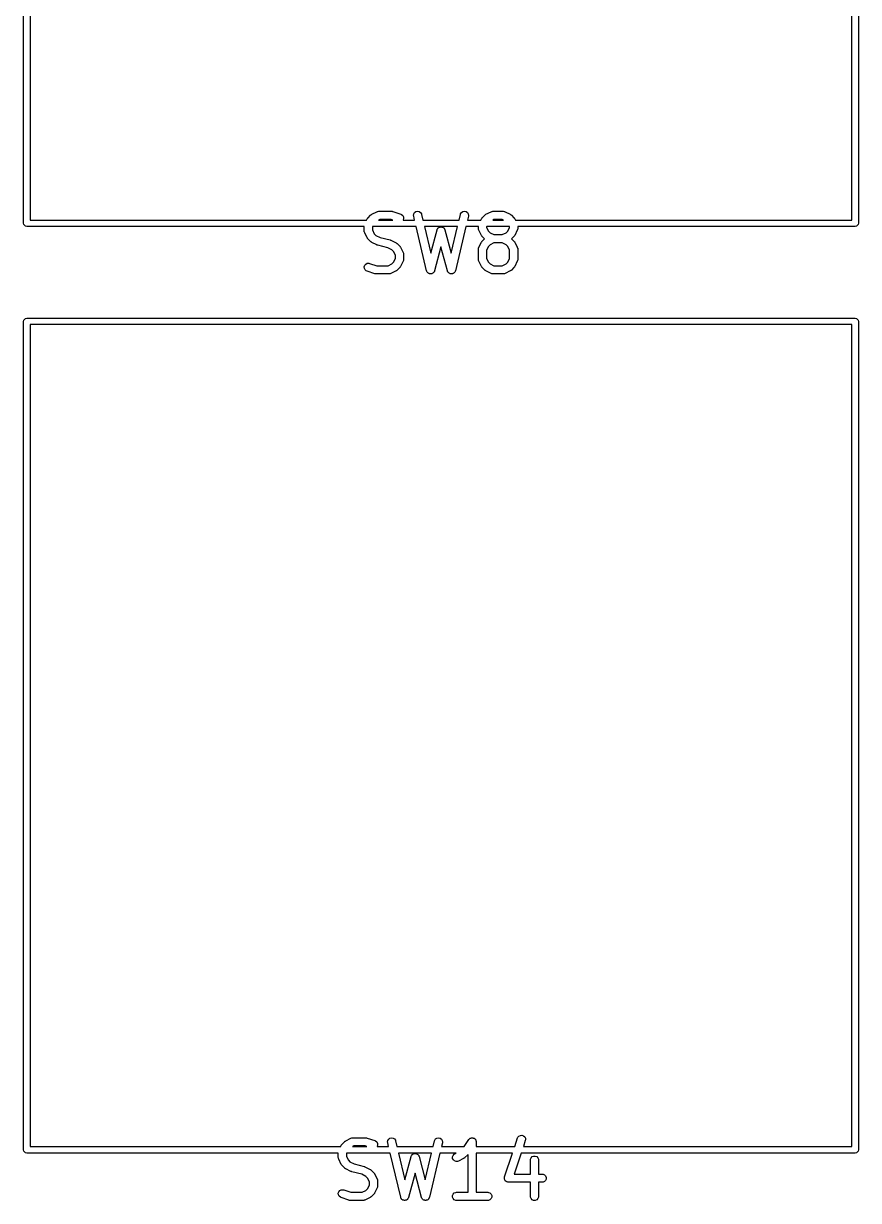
# Model space of a CAD drawing. Extents: x -0.52 to 5.81, y -3.54 to 0.77.
# Drawn here: x 0.407 to 1.01, y -1.005 to -0.155 of the extents above; entities that cross this region are included whole.
import ezdxf

# ---------------------------------------------------------------- set-up
doc = ezdxf.new("R2010")
doc.units = 0
doc.header["$MEASUREMENT"] = 0
doc.layers.add('BLACK', color=7, linetype='CONTINUOUS')

msp = doc.modelspace()

# ---------------------------------------------------------------- linework, layer by layer
at = {"layer": 'BLACK', "linetype": 'CONTINUOUS'}
for p, q in [((0.40709, -0.29921), (0.40709, 0.29921)), ((1.01024, 0.29921), (1.01024, -0.29921)), ((0.41181, 0.29685), (0.41181, -0.29685)), ((1.00551, -0.29685), (1.00551, 0.29685)), ((0.41181, -0.29685), (0.65494, -0.29685)), ((0.65494, -0.29685), (0.6554, -0.29593)), ((0.6554, -0.29593), (0.65556, -0.29568)), ((0.65556, -0.29568), (0.65559, -0.29561)), ((0.65559, -0.29561), (0.65565, -0.29552)), ((0.65565, -0.29552), (0.65571, -0.29544)), ((0.65571, -0.29544), (0.65577, -0.29538)), ((0.65577, -0.29538), (0.65595, -0.29516)), ((0.65595, -0.29516), (0.65783, -0.29328)), ((0.65783, -0.29328), (0.65806, -0.2931)), ((0.65806, -0.2931), (0.65811, -0.29304)), ((0.65811, -0.29304), (0.6582, -0.29298)), ((0.6582, -0.29298), (0.65828, -0.29292)), ((0.65828, -0.29292), (0.65835, -0.29289)), ((0.65835, -0.29289), (0.6586, -0.29273)), ((0.6586, -0.29273), (0.66235, -0.29086)), ((0.66235, -0.29086), (0.66289, -0.29065)), ((0.66289, -0.29065), (0.66299, -0.29064)), ((0.66299, -0.29064), (0.66309, -0.2906)), ((0.66309, -0.2906), (0.66367, -0.29054)), ((0.66436, -0.29645), (0.66356, -0.29685)), ((0.66356, -0.29685), (0.67376, -0.29685)), ((0.66367, -0.29054), (0.67304, -0.29054)), ((0.67256, -0.29645), (0.66436, -0.29645)), ((0.67376, -0.29685), (0.67256, -0.29645)), ((0.67304, -0.29054), (0.67333, -0.29057)), ((0.67333, -0.29057), (0.67341, -0.29057)), ((0.67341, -0.29057), (0.67351, -0.29059)), ((0.67351, -0.29059), (0.67362, -0.2906)), ((0.67362, -0.2906), (0.67369, -0.29063)), ((0.67369, -0.29063), (0.67397, -0.2907)), ((0.67397, -0.2907), (0.6796, -0.29257)), ((0.6796, -0.29257), (0.68013, -0.29281)), ((0.68013, -0.29281), (0.681, -0.29356)), ((0.681, -0.29356), (0.68151, -0.29459)), ((0.68123, -0.29683), (0.68122, -0.29685)), ((0.68122, -0.29685), (0.68955, -0.29685)), ((0.68159, -0.29574), (0.68123, -0.29683)), ((0.68151, -0.29459), (0.68159, -0.29574)), ((0.68884, -0.29361), (0.68902, -0.29247)), ((0.68892, -0.29418), (0.68884, -0.29361)), ((0.68955, -0.29685), (0.68892, -0.29418)), ((0.68902, -0.29247), (0.68962, -0.29149)), ((0.68962, -0.29149), (0.69056, -0.29081)), ((0.69056, -0.29081), (0.69168, -0.29055)), ((0.69168, -0.29055), (0.69282, -0.29073)), ((0.69282, -0.29073), (0.6938, -0.29133)), ((0.6938, -0.29133), (0.69447, -0.29227)), ((0.69447, -0.29227), (0.69466, -0.29281)), ((0.69466, -0.29281), (0.69562, -0.29685)), ((0.69562, -0.29685), (0.7217, -0.29685)), ((0.7217, -0.29685), (0.72266, -0.29281)), ((0.72266, -0.29281), (0.72285, -0.29227)), ((0.72285, -0.29227), (0.72353, -0.29133)), ((0.72353, -0.29133), (0.72451, -0.29073)), ((0.72451, -0.29073), (0.72564, -0.29055)), ((0.72564, -0.29055), (0.72677, -0.29081)), ((0.72677, -0.29081), (0.7277, -0.29149)), ((0.7277, -0.29149), (0.7283, -0.29247)), ((0.72841, -0.29418), (0.72777, -0.29685)), ((0.72777, -0.29685), (0.73743, -0.29685)), ((0.7283, -0.29247), (0.72849, -0.29361)), ((0.72849, -0.29361), (0.72841, -0.29418)), ((0.73743, -0.29685), (0.73789, -0.29593)), ((0.73789, -0.29593), (0.73805, -0.29568)), ((0.73805, -0.29568), (0.73808, -0.29561)), ((0.73808, -0.29561), (0.73814, -0.29552)), ((0.73814, -0.29552), (0.7382, -0.29544)), ((0.7382, -0.29544), (0.73826, -0.29538)), ((0.73826, -0.29538), (0.73844, -0.29516)), ((0.73844, -0.29516), (0.74032, -0.29328)), ((0.74032, -0.29328), (0.74055, -0.2931)), ((0.74055, -0.2931), (0.7406, -0.29304)), ((0.7406, -0.29304), (0.74069, -0.29298)), ((0.74069, -0.29298), (0.74077, -0.29292)), ((0.74077, -0.29292), (0.74084, -0.29289)), ((0.74084, -0.29289), (0.74109, -0.29273)), ((0.74109, -0.29273), (0.74484, -0.29086)), ((0.74484, -0.29086), (0.74538, -0.29065)), ((0.74538, -0.29065), (0.74548, -0.29064)), ((0.74548, -0.29064), (0.74558, -0.2906)), ((0.74558, -0.2906), (0.74616, -0.29054)), ((0.74685, -0.29645), (0.74605, -0.29685)), ((0.74605, -0.29685), (0.75376, -0.29685)), ((0.74616, -0.29054), (0.75366, -0.29054)), ((0.75296, -0.29645), (0.74685, -0.29645)), ((0.75376, -0.29685), (0.75296, -0.29645)), ((0.75366, -0.29054), (0.75423, -0.2906)), ((0.75423, -0.2906), (0.75433, -0.29064)), ((0.75433, -0.29064), (0.75444, -0.29065)), ((0.75444, -0.29065), (0.75498, -0.29086)), ((0.75498, -0.29086), (0.75873, -0.29273)), ((0.75873, -0.29273), (0.75897, -0.29289)), ((0.75897, -0.29289), (0.75905, -0.29292)), ((0.75905, -0.29292), (0.75913, -0.29298)), ((0.75913, -0.29298), (0.75922, -0.29304)), ((0.75922, -0.29304), (0.75927, -0.2931)), ((0.75927, -0.2931), (0.75949, -0.29328)), ((0.75949, -0.29328), (0.76137, -0.29516)), ((0.76137, -0.29516), (0.76155, -0.29538)), ((0.76155, -0.29538), (0.76161, -0.29544)), ((0.76161, -0.29544), (0.76167, -0.29552)), ((0.76167, -0.29552), (0.76174, -0.29561)), ((0.76174, -0.29561), (0.76177, -0.29568)), ((0.76177, -0.29568), (0.76192, -0.29593)), ((0.76192, -0.29593), (0.76238, -0.29685)), ((0.76238, -0.29685), (1.00551, -0.29685)), ((0.40727, -0.30012), (0.40709, -0.29921)), ((0.40854, -0.3014), (0.40727, -0.30012)), ((0.40945, -0.30157), (0.40854, -0.3014)), ((0.65322, -0.30157), (0.40945, -0.30157)), ((0.65322, -0.30475), (0.65322, -0.30157)), ((0.65327, -0.30532), (0.65322, -0.30475)), ((0.65331, -0.30542), (0.65327, -0.30532)), ((0.65332, -0.30553), (0.65331, -0.30542)), ((0.65353, -0.30607), (0.65332, -0.30553)), ((0.6554, -0.30982), (0.65353, -0.30607)), ((0.65918, -0.30157), (0.65912, -0.30169)), ((0.65912, -0.30169), (0.65912, -0.30405)), ((0.65912, -0.30405), (0.66047, -0.30675)), ((0.69068, -0.30157), (0.65918, -0.30157)), ((0.69829, -0.33355), (0.69068, -0.30157)), ((0.69675, -0.30157), (0.70132, -0.3208)), ((0.72058, -0.30157), (0.69675, -0.30157)), ((0.70132, -0.3208), (0.70581, -0.30398)), ((0.70581, -0.30398), (0.70586, -0.30385)), ((0.70586, -0.30385), (0.70587, -0.30379)), ((0.70587, -0.30379), (0.70591, -0.30373)), ((0.70591, -0.30373), (0.70601, -0.30344)), ((0.70601, -0.30344), (0.70625, -0.30313)), ((0.70625, -0.30313), (0.70644, -0.3028)), ((0.70644, -0.3028), (0.7066, -0.30268)), ((0.7066, -0.30268), (0.70671, -0.30253)), ((0.70671, -0.30253), (0.70705, -0.30233)), ((0.70705, -0.30233), (0.70736, -0.3021)), ((0.70736, -0.3021), (0.70754, -0.30205)), ((0.70754, -0.30205), (0.70771, -0.30195)), ((0.70771, -0.30195), (0.7081, -0.3019)), ((0.7081, -0.3019), (0.70847, -0.3018)), ((0.70847, -0.3018), (0.70866, -0.30182)), ((0.70866, -0.30182), (0.70885, -0.3018)), ((0.70885, -0.3018), (0.70923, -0.3019)), ((0.70923, -0.3019), (0.70961, -0.30195)), ((0.70961, -0.30195), (0.70978, -0.30205)), ((0.70978, -0.30205), (0.70996, -0.3021)), ((0.70996, -0.3021), (0.71027, -0.30233)), ((0.71027, -0.30233), (0.71061, -0.30253)), ((0.71061, -0.30253), (0.71073, -0.30268)), ((0.71073, -0.30268), (0.71088, -0.3028)), ((0.71088, -0.3028), (0.71107, -0.30313)), ((0.71107, -0.30313), (0.71131, -0.30344)), ((0.71131, -0.30344), (0.71142, -0.30373)), ((0.71142, -0.30373), (0.71146, -0.30379)), ((0.71146, -0.30379), (0.71146, -0.30385)), ((0.71146, -0.30385), (0.71151, -0.30398)), ((0.71151, -0.30398), (0.716, -0.3208)), ((0.716, -0.3208), (0.72058, -0.30157)), ((0.72665, -0.30157), (0.71903, -0.33355)), ((0.7357, -0.30157), (0.72665, -0.30157)), ((0.7357, -0.30287), (0.7357, -0.30157)), ((0.73576, -0.30345), (0.7357, -0.30287)), ((0.7358, -0.30354), (0.73576, -0.30345)), ((0.73581, -0.30365), (0.7358, -0.30354)), ((0.73602, -0.30419), (0.73581, -0.30365)), ((0.73789, -0.30794), (0.73602, -0.30419)), ((0.74167, -0.30157), (0.74161, -0.30169)), ((0.74161, -0.30169), (0.74161, -0.30217)), ((0.74161, -0.30217), (0.74296, -0.30487)), ((0.75814, -0.30157), (0.74167, -0.30157)), ((0.74296, -0.30487), (0.74416, -0.30607)), ((0.74416, -0.30607), (0.74685, -0.30742)), ((0.75296, -0.30742), (0.75566, -0.30607)), ((0.75566, -0.30607), (0.75685, -0.30487)), ((0.75685, -0.30487), (0.7582, -0.30217)), ((0.7582, -0.30169), (0.75814, -0.30157)), ((0.7582, -0.30217), (0.7582, -0.30169)), ((0.7638, -0.30419), (0.76192, -0.30794)), ((0.764, -0.30365), (0.7638, -0.30419)), ((0.76401, -0.30354), (0.764, -0.30365)), ((0.76405, -0.30345), (0.76401, -0.30354)), ((0.76411, -0.30287), (0.76405, -0.30345)), ((1.00787, -0.30157), (0.76411, -0.30157)), ((0.76411, -0.30157), (0.76411, -0.30287)), ((1.00878, -0.3014), (1.00787, -0.30157)), ((1.01006, -0.30012), (1.00878, -0.3014)), ((1.01024, -0.29921), (1.01006, -0.30012)), ((0.65556, -0.31006), (0.6554, -0.30982)), ((0.65559, -0.31014), (0.65556, -0.31006)), ((0.65565, -0.31022), (0.65559, -0.31014)), ((0.65571, -0.31031), (0.65565, -0.31022)), ((0.65577, -0.31036), (0.65571, -0.31031)), ((0.65595, -0.31058), (0.65577, -0.31036)), ((0.65783, -0.31246), (0.65595, -0.31058)), ((0.65806, -0.31264), (0.65783, -0.31246)), ((0.65811, -0.3127), (0.65806, -0.31264)), ((0.6582, -0.31276), (0.65811, -0.3127)), ((0.65828, -0.31282), (0.6582, -0.31276)), ((0.65835, -0.31285), (0.65828, -0.31282)), ((0.6586, -0.31301), (0.65835, -0.31285)), ((0.66235, -0.31489), (0.6586, -0.31301)), ((0.66047, -0.30675), (0.66167, -0.30794)), ((0.66167, -0.30794), (0.6647, -0.30946)), ((0.6647, -0.30946), (0.67188, -0.31125)), ((0.67188, -0.31125), (0.67192, -0.31127)), ((0.67192, -0.31127), (0.67195, -0.31127)), ((0.67195, -0.31127), (0.67219, -0.31136)), ((0.67219, -0.31136), (0.67243, -0.31145)), ((0.67243, -0.31145), (0.67244, -0.31146)), ((0.67244, -0.31146), (0.67249, -0.31148)), ((0.67249, -0.31148), (0.67624, -0.31335)), ((0.67624, -0.31335), (0.67648, -0.31351)), ((0.67648, -0.31351), (0.67656, -0.31354)), ((0.67656, -0.31354), (0.67664, -0.31361)), ((0.67664, -0.31361), (0.67673, -0.31366)), ((0.67673, -0.31366), (0.67678, -0.31372)), ((0.67678, -0.31372), (0.677, -0.31391)), ((0.677, -0.31391), (0.67888, -0.31578)), ((0.73602, -0.31655), (0.73789, -0.3128)), ((0.73805, -0.30819), (0.73789, -0.30794)), ((0.73789, -0.3128), (0.73805, -0.31255)), ((0.73808, -0.30826), (0.73805, -0.30819)), ((0.73805, -0.31255), (0.73808, -0.31248)), ((0.73814, -0.30834), (0.73808, -0.30826)), ((0.73808, -0.31248), (0.73814, -0.3124)), ((0.7382, -0.30843), (0.73814, -0.30834)), ((0.73814, -0.3124), (0.7382, -0.31231)), ((0.73826, -0.30848), (0.7382, -0.30843)), ((0.7382, -0.31231), (0.73826, -0.31226)), ((0.73844, -0.30871), (0.73826, -0.30848)), ((0.73826, -0.31226), (0.73844, -0.31203)), ((0.74011, -0.31037), (0.73844, -0.30871)), ((0.73844, -0.31203), (0.74011, -0.31037)), ((0.74685, -0.31332), (0.74416, -0.31467)), ((0.74685, -0.30742), (0.75296, -0.30742)), ((0.75296, -0.31332), (0.74685, -0.31332)), ((0.75566, -0.31467), (0.75296, -0.31332)), ((0.76137, -0.30871), (0.75971, -0.31037)), ((0.75971, -0.31037), (0.76137, -0.31203)), ((0.76155, -0.30848), (0.76137, -0.30871)), ((0.76137, -0.31203), (0.76155, -0.31226)), ((0.76161, -0.30843), (0.76155, -0.30848)), ((0.76155, -0.31226), (0.76161, -0.31231)), ((0.76167, -0.30834), (0.76161, -0.30843)), ((0.76161, -0.31231), (0.76167, -0.3124)), ((0.76174, -0.30826), (0.76167, -0.30834)), ((0.76167, -0.3124), (0.76174, -0.31248)), ((0.76177, -0.30819), (0.76174, -0.30826)), ((0.76174, -0.31248), (0.76177, -0.31255)), ((0.76192, -0.30794), (0.76177, -0.30819)), ((0.76177, -0.31255), (0.76192, -0.3128)), ((0.76192, -0.3128), (0.7638, -0.31655)), ((0.66239, -0.3149), (0.66235, -0.31489)), ((0.66241, -0.31491), (0.66239, -0.3149)), ((0.66265, -0.315), (0.66241, -0.31491)), ((0.66289, -0.31509), (0.66265, -0.315)), ((0.66291, -0.31509), (0.66289, -0.31509)), ((0.66295, -0.31511), (0.66291, -0.31509)), ((0.67014, -0.31691), (0.66295, -0.31511)), ((0.67317, -0.31842), (0.67014, -0.31691)), ((0.67436, -0.31962), (0.67317, -0.31842)), ((0.67571, -0.32232), (0.67436, -0.31962)), ((0.67571, -0.32467), (0.67571, -0.32232)), ((0.67888, -0.31578), (0.67906, -0.31601)), ((0.67906, -0.31601), (0.67912, -0.31606)), ((0.67912, -0.31606), (0.67918, -0.31615)), ((0.67918, -0.31615), (0.67925, -0.31623)), ((0.67925, -0.31623), (0.67928, -0.3163)), ((0.67928, -0.3163), (0.67943, -0.31655)), ((0.67943, -0.31655), (0.68131, -0.3203)), ((0.68131, -0.3203), (0.68151, -0.32084)), ((0.68151, -0.32084), (0.68152, -0.32094)), ((0.68152, -0.32094), (0.68156, -0.32104)), ((0.68156, -0.32104), (0.68162, -0.32162)), ((0.68162, -0.32162), (0.68162, -0.32537)), ((0.70866, -0.31621), (0.70402, -0.33363)), ((0.71331, -0.33363), (0.70866, -0.31621)), ((0.7357, -0.31787), (0.73576, -0.31729)), ((0.7357, -0.32537), (0.7357, -0.31787)), ((0.73576, -0.31729), (0.7358, -0.31719)), ((0.7358, -0.31719), (0.73581, -0.31709)), ((0.73581, -0.31709), (0.73602, -0.31655)), ((0.74296, -0.31587), (0.74161, -0.31857)), ((0.74161, -0.31857), (0.74161, -0.32467)), ((0.74416, -0.31467), (0.74296, -0.31587)), ((0.75685, -0.31587), (0.75566, -0.31467)), ((0.7582, -0.31857), (0.75685, -0.31587)), ((0.7582, -0.32467), (0.7582, -0.31857)), ((0.7638, -0.31655), (0.764, -0.31709)), ((0.764, -0.31709), (0.76401, -0.31719)), ((0.76401, -0.31719), (0.76405, -0.31729)), ((0.76405, -0.31729), (0.76411, -0.31787)), ((0.76411, -0.31787), (0.76411, -0.32537)), ((0.65324, -0.33062), (0.6536, -0.32953)), ((0.65332, -0.33177), (0.65324, -0.33062)), ((0.6536, -0.32953), (0.65436, -0.32866)), ((0.65436, -0.32866), (0.65539, -0.32814)), ((0.65539, -0.32814), (0.65654, -0.32806)), ((0.65654, -0.32806), (0.6571, -0.32819)), ((0.6571, -0.32819), (0.66227, -0.32991)), ((0.66227, -0.32991), (0.67047, -0.32991)), ((0.67047, -0.32991), (0.67317, -0.32857)), ((0.67317, -0.32857), (0.67436, -0.32737)), ((0.67436, -0.32737), (0.67571, -0.32467)), ((0.67888, -0.33121), (0.677, -0.33308)), ((0.67906, -0.33098), (0.67888, -0.33121)), ((0.67912, -0.33093), (0.67906, -0.33098)), ((0.67918, -0.33084), (0.67912, -0.33093)), ((0.67925, -0.33076), (0.67918, -0.33084)), ((0.67928, -0.33069), (0.67925, -0.33076)), ((0.67943, -0.33044), (0.67928, -0.33069)), ((0.68131, -0.32669), (0.67943, -0.33044)), ((0.68151, -0.32615), (0.68131, -0.32669)), ((0.68152, -0.32604), (0.68151, -0.32615)), ((0.68156, -0.32594), (0.68152, -0.32604)), ((0.68162, -0.32537), (0.68156, -0.32594)), ((0.73576, -0.32594), (0.7357, -0.32537)), ((0.7358, -0.32604), (0.73576, -0.32594)), ((0.73581, -0.32615), (0.7358, -0.32604)), ((0.73602, -0.32669), (0.73581, -0.32615)), ((0.73789, -0.33044), (0.73602, -0.32669)), ((0.73805, -0.33069), (0.73789, -0.33044)), ((0.73808, -0.33076), (0.73805, -0.33069)), ((0.73814, -0.33084), (0.73808, -0.33076)), ((0.7382, -0.33093), (0.73814, -0.33084)), ((0.73826, -0.33098), (0.7382, -0.33093)), ((0.73844, -0.33121), (0.73826, -0.33098)), ((0.74032, -0.33308), (0.73844, -0.33121)), ((0.74161, -0.32467), (0.74296, -0.32737)), ((0.74296, -0.32737), (0.74416, -0.32857)), ((0.74416, -0.32857), (0.74685, -0.32991)), ((0.74685, -0.32991), (0.75296, -0.32991)), ((0.75296, -0.32991), (0.75566, -0.32857)), ((0.75566, -0.32857), (0.75685, -0.32737)), ((0.75685, -0.32737), (0.7582, -0.32467)), ((0.76137, -0.33121), (0.75949, -0.33308)), ((0.76155, -0.33098), (0.76137, -0.33121)), ((0.76161, -0.33093), (0.76155, -0.33098)), ((0.76167, -0.33084), (0.76161, -0.33093)), ((0.76174, -0.33076), (0.76167, -0.33084)), ((0.76177, -0.33069), (0.76174, -0.33076)), ((0.76192, -0.33044), (0.76177, -0.33069)), ((0.7638, -0.32669), (0.76192, -0.33044)), ((0.764, -0.32615), (0.7638, -0.32669)), ((0.76401, -0.32604), (0.764, -0.32615)), ((0.76405, -0.32594), (0.76401, -0.32604)), ((0.76411, -0.32537), (0.76405, -0.32594)), ((0.65384, -0.3328), (0.65332, -0.33177)), ((0.65471, -0.33356), (0.65384, -0.3328)), ((0.65523, -0.33379), (0.65471, -0.33356)), ((0.66086, -0.33567), (0.65523, -0.33379)), ((0.66114, -0.33573), (0.66086, -0.33567)), ((0.66122, -0.33576), (0.66114, -0.33573)), ((0.66132, -0.33577), (0.66122, -0.33576)), ((0.66142, -0.3358), (0.66132, -0.33577)), ((0.6615, -0.33579), (0.66142, -0.3358)), ((0.66179, -0.33582), (0.6615, -0.33579)), ((0.67117, -0.33582), (0.66179, -0.33582)), ((0.67174, -0.33576), (0.67117, -0.33582)), ((0.67184, -0.33572), (0.67174, -0.33576)), ((0.67195, -0.33571), (0.67184, -0.33572)), ((0.67249, -0.33551), (0.67195, -0.33571)), ((0.67624, -0.33363), (0.67249, -0.33551)), ((0.67648, -0.33348), (0.67624, -0.33363)), ((0.67656, -0.33345), (0.67648, -0.33348)), ((0.67664, -0.33338), (0.67656, -0.33345)), ((0.67673, -0.33332), (0.67664, -0.33338)), ((0.67678, -0.33327), (0.67673, -0.33332)), ((0.677, -0.33308), (0.67678, -0.33327)), ((0.69836, -0.33375), (0.69829, -0.33355)), ((0.69837, -0.33382), (0.69836, -0.33375)), ((0.6984, -0.33388), (0.69837, -0.33382)), ((0.69848, -0.3341), (0.6984, -0.33388)), ((0.69873, -0.33445), (0.69848, -0.3341)), ((0.69894, -0.33482), (0.69873, -0.33445)), ((0.69907, -0.33491), (0.69894, -0.33482)), ((0.69915, -0.33503), (0.69907, -0.33491)), ((0.69952, -0.33526), (0.69915, -0.33503)), ((0.69986, -0.33552), (0.69952, -0.33526)), ((0.70001, -0.33556), (0.69986, -0.33552)), ((0.70014, -0.33564), (0.70001, -0.33556)), ((0.70056, -0.3357), (0.70014, -0.33564)), ((0.70097, -0.33581), (0.70056, -0.3357)), ((0.70112, -0.33579), (0.70097, -0.33581)), ((0.70127, -0.33582), (0.70112, -0.33579)), ((0.70169, -0.33572), (0.70127, -0.33582)), ((0.70211, -0.33566), (0.70169, -0.33572)), ((0.70225, -0.33559), (0.70211, -0.33566)), ((0.70239, -0.33555), (0.70225, -0.33559)), ((0.70274, -0.3353), (0.70239, -0.33555)), ((0.70311, -0.33508), (0.70274, -0.3353)), ((0.7032, -0.33496), (0.70311, -0.33508)), ((0.70333, -0.33488), (0.7032, -0.33496)), ((0.70355, -0.33451), (0.70333, -0.33488)), ((0.70381, -0.33417), (0.70355, -0.33451)), ((0.70389, -0.33396), (0.70381, -0.33417)), ((0.70393, -0.33389), (0.70389, -0.33396)), ((0.70394, -0.33382), (0.70393, -0.33389)), ((0.70402, -0.33363), (0.70394, -0.33382)), ((0.71338, -0.33382), (0.71331, -0.33363)), ((0.71339, -0.33389), (0.71338, -0.33382)), ((0.71343, -0.33396), (0.71339, -0.33389)), ((0.71351, -0.33417), (0.71343, -0.33396)), ((0.71377, -0.33451), (0.71351, -0.33417)), ((0.714, -0.33488), (0.71377, -0.33451)), ((0.71412, -0.33496), (0.714, -0.33488)), ((0.71421, -0.33508), (0.71412, -0.33496)), ((0.71458, -0.3353), (0.71421, -0.33508)), ((0.71493, -0.33555), (0.71458, -0.3353)), ((0.71508, -0.33559), (0.71493, -0.33555)), ((0.71521, -0.33566), (0.71508, -0.33559)), ((0.71563, -0.33572), (0.71521, -0.33566)), ((0.71605, -0.33582), (0.71563, -0.33572)), ((0.7162, -0.33579), (0.71605, -0.33582)), ((0.71635, -0.33581), (0.7162, -0.33579)), ((0.71676, -0.3357), (0.71635, -0.33581)), ((0.71719, -0.33564), (0.71676, -0.3357)), ((0.71732, -0.33556), (0.71719, -0.33564)), ((0.71746, -0.33552), (0.71732, -0.33556)), ((0.7178, -0.33526), (0.71746, -0.33552)), ((0.71817, -0.33503), (0.7178, -0.33526)), ((0.71826, -0.33491), (0.71817, -0.33503)), ((0.71838, -0.33482), (0.71826, -0.33491)), ((0.71859, -0.33445), (0.71838, -0.33482)), ((0.71884, -0.3341), (0.71859, -0.33445)), ((0.71892, -0.33388), (0.71884, -0.3341)), ((0.71896, -0.33382), (0.71892, -0.33388)), ((0.71903, -0.33355), (0.71896, -0.33375)), ((0.71896, -0.33375), (0.71896, -0.33382)), ((0.74055, -0.33327), (0.74032, -0.33308)), ((0.7406, -0.33332), (0.74055, -0.33327)), ((0.74069, -0.33338), (0.7406, -0.33332)), ((0.74077, -0.33345), (0.74069, -0.33338)), ((0.74084, -0.33348), (0.74077, -0.33345)), ((0.74109, -0.33363), (0.74084, -0.33348)), ((0.74484, -0.33551), (0.74109, -0.33363)), ((0.74538, -0.33571), (0.74484, -0.33551)), ((0.74548, -0.33572), (0.74538, -0.33571)), ((0.74558, -0.33576), (0.74548, -0.33572)), ((0.74616, -0.33582), (0.74558, -0.33576)), ((0.75366, -0.33582), (0.74616, -0.33582)), ((0.75423, -0.33576), (0.75366, -0.33582)), ((0.75433, -0.33572), (0.75423, -0.33576)), ((0.75444, -0.33571), (0.75433, -0.33572)), ((0.75498, -0.33551), (0.75444, -0.33571)), ((0.75873, -0.33363), (0.75498, -0.33551)), ((0.75897, -0.33348), (0.75873, -0.33363)), ((0.75905, -0.33345), (0.75897, -0.33348)), ((0.75913, -0.33338), (0.75905, -0.33345)), ((0.75922, -0.33332), (0.75913, -0.33338)), ((0.75927, -0.33327), (0.75922, -0.33332)), ((0.75949, -0.33308), (0.75927, -0.33327)), ((0.40709, -0.37008), (0.40727, -0.36917)), ((0.40709, -0.9685), (0.40709, -0.37008)), ((0.40727, -0.36917), (0.40854, -0.3679)), ((0.40854, -0.3679), (0.40945, -0.36772)), ((0.40945, -0.36772), (1.00787, -0.36772)), ((0.41181, -0.37244), (0.41181, -0.96614)), ((1.00551, -0.37244), (0.41181, -0.37244)), ((1.00551, -0.96614), (1.00551, -0.37244)), ((1.00787, -0.36772), (1.00878, -0.3679)), ((1.00878, -0.3679), (1.01006, -0.36917)), ((1.01006, -0.36917), (1.01024, -0.37008)), ((1.01024, -0.37008), (1.01024, -0.9685)), ((0.63985, -0.96202), (0.6436, -0.96015)), ((0.6436, -0.96015), (0.64414, -0.95994)), ((0.64414, -0.95994), (0.64425, -0.95993)), ((0.64425, -0.95993), (0.64434, -0.95989)), ((0.64434, -0.95989), (0.64492, -0.95984)), ((0.64492, -0.95984), (0.65429, -0.95984)), ((0.65429, -0.95984), (0.65458, -0.95986)), ((0.65458, -0.95986), (0.65466, -0.95986)), ((0.65466, -0.95986), (0.65476, -0.95988)), ((0.65476, -0.95988), (0.65487, -0.95989)), ((0.65487, -0.95989), (0.65494, -0.95992)), ((0.65494, -0.95992), (0.65523, -0.95999)), ((0.65523, -0.95999), (0.66085, -0.96186)), ((0.67088, -0.96078), (0.67181, -0.9601)), ((0.67181, -0.9601), (0.67293, -0.95984)), ((0.67293, -0.95984), (0.67407, -0.96002)), ((0.67407, -0.96002), (0.67505, -0.96062)), ((0.67505, -0.96062), (0.67572, -0.96156)), ((0.7041, -0.96156), (0.70478, -0.96062)), ((0.70478, -0.96062), (0.70576, -0.96002)), ((0.70576, -0.96002), (0.7069, -0.95984)), ((0.7069, -0.95984), (0.70802, -0.9601)), ((0.70802, -0.9601), (0.70895, -0.96078)), ((0.72871, -0.96115), (0.72907, -0.9607)), ((0.72907, -0.9607), (0.72931, -0.96054)), ((0.72931, -0.96054), (0.72952, -0.96033)), ((0.72952, -0.96033), (0.72979, -0.96022)), ((0.72979, -0.96022), (0.73003, -0.96006)), ((0.73003, -0.96006), (0.73031, -0.96)), ((0.73031, -0.96), (0.73058, -0.95989)), ((0.73058, -0.95989), (0.73087, -0.95989)), ((0.73087, -0.95989), (0.73116, -0.95984)), ((0.73116, -0.95984), (0.73144, -0.95989)), ((0.73144, -0.95989), (0.73173, -0.95989)), ((0.73173, -0.95989), (0.732, -0.96)), ((0.732, -0.96), (0.73229, -0.96006)), ((0.73229, -0.96006), (0.73253, -0.96022)), ((0.73253, -0.96022), (0.7328, -0.96033)), ((0.7328, -0.96033), (0.733, -0.96054)), ((0.733, -0.96054), (0.73324, -0.9607)), ((0.73324, -0.9607), (0.73341, -0.96094)), ((0.76192, -0.96614), (0.76398, -0.95998)), ((0.76398, -0.95998), (0.76421, -0.95945)), ((0.76421, -0.95945), (0.76497, -0.95858)), ((0.76497, -0.95858), (0.766, -0.95807)), ((0.766, -0.95807), (0.76715, -0.95798)), ((0.76715, -0.95798), (0.76824, -0.95835)), ((0.76824, -0.95835), (0.76911, -0.9591)), ((0.76911, -0.9591), (0.76963, -0.96013)), ((0.76963, -0.96013), (0.76971, -0.96128)), ((0.40727, -0.96941), (0.40709, -0.9685)), ((0.41181, -0.96614), (0.63619, -0.96614)), ((0.63619, -0.96614), (0.63665, -0.96522)), ((0.63665, -0.96522), (0.63681, -0.96497)), ((0.63681, -0.96497), (0.63684, -0.9649)), ((0.63684, -0.9649), (0.63691, -0.96482)), ((0.63691, -0.96482), (0.63696, -0.96473)), ((0.63696, -0.96473), (0.63702, -0.96468)), ((0.63702, -0.96468), (0.63721, -0.96445)), ((0.63721, -0.96445), (0.63908, -0.96257)), ((0.63908, -0.96257), (0.63931, -0.96239)), ((0.63931, -0.96239), (0.63936, -0.96233)), ((0.63936, -0.96233), (0.63945, -0.96227)), ((0.63945, -0.96227), (0.63953, -0.96221)), ((0.63953, -0.96221), (0.6396, -0.96218)), ((0.6396, -0.96218), (0.63985, -0.96202)), ((0.64562, -0.96574), (0.64481, -0.96614)), ((0.64481, -0.96614), (0.65502, -0.96614)), ((0.65381, -0.96574), (0.64562, -0.96574)), ((0.65502, -0.96614), (0.65381, -0.96574)), ((0.66085, -0.96186), (0.66138, -0.9621)), ((0.66138, -0.9621), (0.66225, -0.96285)), ((0.66225, -0.96285), (0.66277, -0.96388)), ((0.66248, -0.96613), (0.66247, -0.96614)), ((0.66247, -0.96614), (0.6708, -0.96614)), ((0.66285, -0.96503), (0.66248, -0.96613)), ((0.66277, -0.96388), (0.66285, -0.96503)), ((0.67009, -0.9629), (0.67027, -0.96176)), ((0.67017, -0.96347), (0.67009, -0.9629)), ((0.6708, -0.96614), (0.67017, -0.96347)), ((0.67027, -0.96176), (0.67088, -0.96078)), ((0.67572, -0.96156), (0.67591, -0.9621)), ((0.67591, -0.9621), (0.67687, -0.96614)), ((0.67687, -0.96614), (0.70295, -0.96614)), ((0.70295, -0.96614), (0.70391, -0.9621)), ((0.70391, -0.9621), (0.7041, -0.96156)), ((0.70895, -0.96078), (0.70955, -0.96176)), ((0.70966, -0.96347), (0.70902, -0.96614)), ((0.70902, -0.96614), (0.72537, -0.96614)), ((0.70955, -0.96176), (0.70974, -0.9629)), ((0.70974, -0.9629), (0.70966, -0.96347)), ((0.72537, -0.96614), (0.7287, -0.96115)), ((0.7287, -0.96115), (0.7287, -0.96115)), ((0.7287, -0.96115), (0.7287, -0.96115)), ((0.7287, -0.96115), (0.72871, -0.96115)), ((0.73341, -0.96094), (0.73361, -0.96115)), ((0.73361, -0.96115), (0.73372, -0.96141)), ((0.73372, -0.96141), (0.73389, -0.96166)), ((0.73389, -0.96166), (0.73394, -0.96194)), ((0.73394, -0.96194), (0.73405, -0.96221)), ((0.73405, -0.96221), (0.73411, -0.96278)), ((0.73411, -0.96278), (0.73411, -0.96279)), ((0.73411, -0.96279), (0.73411, -0.96279)), ((0.73411, -0.96279), (0.73411, -0.96279)), ((0.73411, -0.96279), (0.73411, -0.96614)), ((0.73411, -0.96614), (0.76192, -0.96614)), ((0.76958, -0.96185), (0.76815, -0.96614)), ((0.76815, -0.96614), (1.00551, -0.96614)), ((0.76971, -0.96128), (0.76958, -0.96185)), ((1.01024, -0.9685), (1.01006, -0.96941)), ((0.40854, -0.97069), (0.40727, -0.96941)), ((0.40945, -0.97087), (0.40854, -0.97069)), ((0.63447, -0.97087), (0.40945, -0.97087)), ((0.63447, -0.97404), (0.63447, -0.97087)), ((0.63452, -0.97461), (0.63447, -0.97404)), ((0.63456, -0.97471), (0.63452, -0.97461)), ((0.63457, -0.97482), (0.63456, -0.97471)), ((0.63478, -0.97536), (0.63457, -0.97482)), ((0.63665, -0.97911), (0.63478, -0.97536)), ((0.64043, -0.97087), (0.64037, -0.97098)), ((0.64037, -0.97098), (0.64037, -0.97334)), ((0.64037, -0.97334), (0.64172, -0.97604)), ((0.67193, -0.97087), (0.64043, -0.97087)), ((0.64172, -0.97604), (0.64292, -0.97723)), ((0.64292, -0.97723), (0.64595, -0.97875)), ((0.67954, -1.00284), (0.67193, -0.97087)), ((0.678, -0.97087), (0.68258, -0.99009)), ((0.70183, -0.97087), (0.678, -0.97087)), ((0.68258, -0.99009), (0.68706, -0.97328)), ((0.68706, -0.97328), (0.68711, -0.97314)), ((0.68711, -0.97314), (0.68712, -0.97308)), ((0.68712, -0.97308), (0.68716, -0.97302)), ((0.68716, -0.97302), (0.68726, -0.97273)), ((0.68726, -0.97273), (0.6875, -0.97242)), ((0.6875, -0.97242), (0.6877, -0.97209)), ((0.6877, -0.97209), (0.68785, -0.97197)), ((0.68785, -0.97197), (0.68796, -0.97182)), ((0.68796, -0.97182), (0.6883, -0.97162)), ((0.6883, -0.97162), (0.68861, -0.97139)), ((0.68861, -0.97139), (0.6888, -0.97134)), ((0.6888, -0.97134), (0.68896, -0.97124)), ((0.68896, -0.97124), (0.68935, -0.97119)), ((0.68935, -0.97119), (0.68972, -0.97109)), ((0.68972, -0.97109), (0.68991, -0.97112)), ((0.68991, -0.97112), (0.6901, -0.97109)), ((0.6901, -0.97109), (0.69048, -0.97119)), ((0.69048, -0.97119), (0.69087, -0.97124)), ((0.69087, -0.97124), (0.69103, -0.97134)), ((0.69103, -0.97134), (0.69122, -0.97139)), ((0.69122, -0.97139), (0.69153, -0.97162)), ((0.69153, -0.97162), (0.69186, -0.97182)), ((0.69186, -0.97182), (0.69198, -0.97197)), ((0.69198, -0.97197), (0.69213, -0.97209)), ((0.69213, -0.97209), (0.69233, -0.97242)), ((0.69233, -0.97242), (0.69256, -0.97273)), ((0.69256, -0.97273), (0.69267, -0.97302)), ((0.69267, -0.97302), (0.69271, -0.97308)), ((0.69271, -0.97308), (0.69272, -0.97314)), ((0.69272, -0.97314), (0.69277, -0.97328)), ((0.69277, -0.97328), (0.69725, -0.99009)), ((0.69725, -0.99009), (0.70183, -0.97087)), ((0.7079, -0.97087), (0.70029, -1.00284)), ((0.71965, -0.97087), (0.7079, -0.97087)), ((0.71698, -0.97367), (0.71734, -0.97257)), ((0.71706, -0.97482), (0.71698, -0.97367)), ((0.71758, -0.97585), (0.71706, -0.97482)), ((0.71734, -0.97257), (0.7181, -0.9717)), ((0.71845, -0.9766), (0.71758, -0.97585)), ((0.7181, -0.9717), (0.71859, -0.9714)), ((0.71954, -0.97697), (0.71845, -0.9766)), ((0.71859, -0.9714), (0.71965, -0.97087)), ((0.72069, -0.97688), (0.71954, -0.97697)), ((0.72123, -0.97668), (0.72069, -0.97688)), ((0.72498, -0.9748), (0.72123, -0.97668)), ((0.72523, -0.97465), (0.72498, -0.9748)), ((0.7253, -0.97462), (0.72523, -0.97465)), ((0.72538, -0.97455), (0.7253, -0.97462)), ((0.72547, -0.97449), (0.72538, -0.97455)), ((0.72552, -0.97444), (0.72547, -0.97449)), ((0.72575, -0.97425), (0.72552, -0.97444)), ((0.72821, -0.97179), (0.72575, -0.97425)), ((0.72821, -0.99921), (0.72821, -0.97179)), ((0.76035, -0.97087), (0.73411, -0.97087)), ((0.73411, -0.97087), (0.73411, -0.99921)), ((0.7546, -0.9881), (0.76035, -0.97087)), ((0.76657, -0.97087), (0.7615, -0.98608)), ((1.00787, -0.97087), (0.76657, -0.97087)), ((0.7732, -0.97591), (0.77326, -0.97534)), ((0.7732, -0.98608), (0.7732, -0.97591)), ((0.77326, -0.97534), (0.7737, -0.97427)), ((0.7737, -0.97427), (0.77451, -0.97346)), ((0.77451, -0.97346), (0.77558, -0.97302)), ((0.77558, -0.97302), (0.77673, -0.97302)), ((0.77673, -0.97302), (0.77779, -0.97346)), ((0.77779, -0.97346), (0.77861, -0.97427)), ((0.77861, -0.97427), (0.77905, -0.97534)), ((0.77905, -0.97534), (0.77911, -0.97591)), ((0.77911, -0.97591), (0.77911, -0.98608)), ((1.00878, -0.97069), (1.00787, -0.97087)), ((1.01006, -0.96941), (1.00878, -0.97069)), ((0.63681, -0.97935), (0.63665, -0.97911)), ((0.63684, -0.97943), (0.63681, -0.97935)), ((0.63691, -0.97951), (0.63684, -0.97943)), ((0.63696, -0.9796), (0.63691, -0.97951)), ((0.63702, -0.97965), (0.63696, -0.9796)), ((0.63721, -0.97987), (0.63702, -0.97965)), ((0.63908, -0.98175), (0.63721, -0.97987)), ((0.63931, -0.98193), (0.63908, -0.98175)), ((0.63936, -0.98199), (0.63931, -0.98193)), ((0.63945, -0.98205), (0.63936, -0.98199)), ((0.63953, -0.98212), (0.63945, -0.98205)), ((0.6396, -0.98215), (0.63953, -0.98212)), ((0.63985, -0.9823), (0.6396, -0.98215)), ((0.6436, -0.98418), (0.63985, -0.9823)), ((0.64364, -0.98419), (0.6436, -0.98418)), ((0.64366, -0.98421), (0.64364, -0.98419)), ((0.6439, -0.98429), (0.64366, -0.98421)), ((0.64414, -0.98438), (0.6439, -0.98429)), ((0.64416, -0.98439), (0.64414, -0.98438)), ((0.6442, -0.9844), (0.64416, -0.98439)), ((0.65139, -0.9862), (0.6442, -0.9844)), ((0.64595, -0.97875), (0.65313, -0.98055)), ((0.65442, -0.98771), (0.65139, -0.9862)), ((0.65313, -0.98055), (0.65318, -0.98056)), ((0.65318, -0.98056), (0.6532, -0.98056)), ((0.6532, -0.98056), (0.65344, -0.98065)), ((0.65344, -0.98065), (0.65368, -0.98074)), ((0.65368, -0.98074), (0.6537, -0.98075)), ((0.6537, -0.98075), (0.65374, -0.98077)), ((0.65374, -0.98077), (0.65749, -0.98264)), ((0.65749, -0.98264), (0.65774, -0.9828)), ((0.65774, -0.9828), (0.65781, -0.98283)), ((0.65781, -0.98283), (0.65789, -0.9829)), ((0.65789, -0.9829), (0.65798, -0.98295)), ((0.65798, -0.98295), (0.65803, -0.98301)), ((0.65803, -0.98301), (0.65826, -0.9832)), ((0.65826, -0.9832), (0.66013, -0.98507)), ((0.66013, -0.98507), (0.66032, -0.9853)), ((0.66032, -0.9853), (0.66038, -0.98535)), ((0.66038, -0.98535), (0.66043, -0.98544)), ((0.66043, -0.98544), (0.6605, -0.98552)), ((0.6605, -0.98552), (0.66053, -0.98559)), ((0.66053, -0.98559), (0.66068, -0.98584)), ((0.66068, -0.98584), (0.66256, -0.98959)), ((0.68991, -0.9855), (0.68527, -1.00292)), ((0.69456, -1.00292), (0.68991, -0.9855)), ((0.7615, -0.98608), (0.7732, -0.98608)), ((0.77911, -0.98608), (0.78178, -0.98608)), ((0.78178, -0.98608), (0.78235, -0.98614)), ((0.78235, -0.98614), (0.78342, -0.98658)), ((0.65562, -0.98891), (0.65442, -0.98771)), ((0.65696, -0.99161), (0.65562, -0.98891)), ((0.65562, -0.99666), (0.65696, -0.99396)), ((0.65696, -0.99396), (0.65696, -0.99161)), ((0.66256, -0.98959), (0.66277, -0.99013)), ((0.66277, -0.99013), (0.66277, -0.99024)), ((0.66277, -0.99024), (0.66281, -0.99033)), ((0.66281, -0.99033), (0.66287, -0.99091)), ((0.66287, -0.99466), (0.66281, -0.99524)), ((0.66287, -0.99091), (0.66287, -0.99466)), ((0.75448, -0.98867), (0.75451, -0.98852)), ((0.75451, -0.98914), (0.75448, -0.98867)), ((0.75451, -0.98846), (0.75454, -0.98839)), ((0.75451, -0.98852), (0.75451, -0.98846)), ((0.75451, -0.98961), (0.75451, -0.98914)), ((0.75455, -0.98971), (0.75451, -0.98961)), ((0.75454, -0.98839), (0.7546, -0.9881)), ((0.75456, -0.98981), (0.75455, -0.98971)), ((0.75477, -0.99024), (0.75456, -0.98981)), ((0.75495, -0.99068), (0.75477, -0.99024)), ((0.75503, -0.99075), (0.75495, -0.99068)), ((0.75507, -0.99085), (0.75503, -0.99075)), ((0.75543, -0.99116), (0.75507, -0.99085)), ((0.75576, -0.99149), (0.75543, -0.99116)), ((0.75586, -0.99153), (0.75576, -0.99149)), ((0.75594, -0.9916), (0.75586, -0.99153)), ((0.75639, -0.99175), (0.75594, -0.9916)), ((0.75683, -0.99193), (0.75639, -0.99175)), ((0.75698, -0.99195), (0.75683, -0.99193)), ((0.75704, -0.99196), (0.75698, -0.99195)), ((0.75711, -0.99196), (0.75704, -0.99196)), ((0.75741, -0.99199), (0.75711, -0.99196)), ((0.7732, -0.99199), (0.75741, -0.99199)), ((0.7732, -1.00216), (0.7732, -0.99199)), ((0.78178, -0.99199), (0.77911, -0.99199)), ((0.77911, -0.99199), (0.77911, -1.00216)), ((0.78235, -0.99193), (0.78178, -0.99199)), ((0.78342, -0.99149), (0.78235, -0.99193)), ((0.78342, -0.98658), (0.78423, -0.98739)), ((0.78423, -0.99068), (0.78342, -0.99149)), ((0.78423, -0.98739), (0.78467, -0.98846)), ((0.78467, -0.98961), (0.78423, -0.99068)), ((0.78467, -0.98846), (0.78467, -0.98961)), ((0.63449, -0.99991), (0.63486, -0.99882)), ((0.63457, -1.00106), (0.63449, -0.99991)), ((0.63509, -1.00209), (0.63457, -1.00106)), ((0.63486, -0.99882), (0.63561, -0.99795)), ((0.63596, -1.00285), (0.63509, -1.00209)), ((0.63561, -0.99795), (0.63664, -0.99744)), ((0.63649, -1.00308), (0.63596, -1.00285)), ((0.64211, -1.00496), (0.63649, -1.00308)), ((0.63664, -0.99744), (0.63779, -0.99735)), ((0.63779, -0.99735), (0.63835, -0.99748)), ((0.63835, -0.99748), (0.64352, -0.99921)), ((0.64352, -0.99921), (0.65172, -0.99921)), ((0.65172, -0.99921), (0.65442, -0.99786)), ((0.65749, -1.00292), (0.65374, -1.0048)), ((0.65442, -0.99786), (0.65562, -0.99666)), ((0.65774, -1.00277), (0.65749, -1.00292)), ((0.65781, -1.00274), (0.65774, -1.00277)), ((0.65789, -1.00267), (0.65781, -1.00274)), ((0.65798, -1.00262), (0.65789, -1.00267)), ((0.65803, -1.00256), (0.65798, -1.00262)), ((0.65826, -1.00237), (0.65803, -1.00256)), ((0.66013, -1.0005), (0.65826, -1.00237)), ((0.66032, -1.00027), (0.66013, -1.0005)), ((0.66038, -1.00022), (0.66032, -1.00027)), ((0.66043, -1.00013), (0.66038, -1.00022)), ((0.6605, -1.00005), (0.66043, -1.00013)), ((0.66053, -0.99998), (0.6605, -1.00005)), ((0.66068, -0.99973), (0.66053, -0.99998)), ((0.66256, -0.99598), (0.66068, -0.99973)), ((0.66277, -0.99544), (0.66256, -0.99598)), ((0.66281, -0.99524), (0.66277, -0.99533)), ((0.66277, -0.99533), (0.66277, -0.99544)), ((0.67961, -1.00304), (0.67954, -1.00284)), ((0.67962, -1.00311), (0.67961, -1.00304)), ((0.67966, -1.00317), (0.67962, -1.00311)), ((0.67973, -1.00339), (0.67966, -1.00317)), ((0.68518, -1.00319), (0.68514, -1.00325)), ((0.68519, -1.00311), (0.68518, -1.00319)), ((0.68527, -1.00292), (0.68519, -1.00311)), ((0.69463, -1.00311), (0.69456, -1.00292)), ((0.69464, -1.00319), (0.69463, -1.00311)), ((0.69468, -1.00325), (0.69464, -1.00319)), ((0.70017, -1.00317), (0.7001, -1.00339)), ((0.70021, -1.00311), (0.70017, -1.00317)), ((0.70022, -1.00304), (0.70021, -1.00311)), ((0.70029, -1.00284), (0.70022, -1.00304)), ((0.71701, -1.00158), (0.71745, -1.00052)), ((0.71701, -1.00273), (0.71701, -1.00158)), ((0.71745, -1.0038), (0.71701, -1.00273)), ((0.71745, -1.00052), (0.71827, -0.9997)), ((0.71827, -0.9997), (0.71933, -0.99926)), ((0.71933, -0.99926), (0.71991, -0.99921)), ((0.71991, -0.99921), (0.72821, -0.99921)), ((0.73411, -0.99921), (0.74241, -0.99921)), ((0.74241, -0.99921), (0.74298, -0.99926)), ((0.74298, -0.99926), (0.74405, -0.9997)), ((0.74405, -0.9997), (0.74486, -1.00052)), ((0.74486, -1.00052), (0.7453, -1.00158)), ((0.7453, -1.00273), (0.74486, -1.0038)), ((0.7453, -1.00158), (0.7453, -1.00273)), ((0.77326, -1.00273), (0.7732, -1.00216)), ((0.7737, -1.0038), (0.77326, -1.00273)), ((0.77905, -1.00273), (0.77861, -1.0038)), ((0.77911, -1.00216), (0.77905, -1.00273)), ((0.6424, -1.00502), (0.64211, -1.00496)), ((0.64247, -1.00505), (0.6424, -1.00502)), ((0.64257, -1.00506), (0.64247, -1.00505)), ((0.64268, -1.00509), (0.64257, -1.00506)), ((0.64275, -1.00508), (0.64268, -1.00509)), ((0.64304, -1.00511), (0.64275, -1.00508)), ((0.65242, -1.00511), (0.64304, -1.00511)), ((0.65299, -1.00505), (0.65242, -1.00511)), ((0.65309, -1.00501), (0.65299, -1.00505)), ((0.6532, -1.00501), (0.65309, -1.00501)), ((0.65374, -1.0048), (0.6532, -1.00501)), ((0.67998, -1.00374), (0.67973, -1.00339)), ((0.6802, -1.00411), (0.67998, -1.00374)), ((0.68032, -1.0042), (0.6802, -1.00411)), ((0.68041, -1.00432), (0.68032, -1.0042)), ((0.68077, -1.00455), (0.68041, -1.00432)), ((0.68111, -1.00481), (0.68077, -1.00455)), ((0.68126, -1.00485), (0.68111, -1.00481)), ((0.68139, -1.00493), (0.68126, -1.00485)), ((0.68181, -1.00499), (0.68139, -1.00493)), ((0.68223, -1.0051), (0.68181, -1.00499)), ((0.68238, -1.00508), (0.68223, -1.0051)), ((0.68253, -1.00511), (0.68238, -1.00508)), ((0.68294, -1.00501), (0.68253, -1.00511)), ((0.68337, -1.00495), (0.68294, -1.00501)), ((0.6835, -1.00488), (0.68337, -1.00495)), ((0.68365, -1.00484), (0.6835, -1.00488)), ((0.68399, -1.00459), (0.68365, -1.00484)), ((0.68436, -1.00438), (0.68399, -1.00459)), ((0.68446, -1.00426), (0.68436, -1.00438)), ((0.68458, -1.00417), (0.68446, -1.00426)), ((0.6848, -1.0038), (0.68458, -1.00417)), ((0.68506, -1.00346), (0.6848, -1.0038)), ((0.68514, -1.00325), (0.68506, -1.00346)), ((0.69476, -1.00346), (0.69468, -1.00325)), ((0.69502, -1.0038), (0.69476, -1.00346)), ((0.69525, -1.00417), (0.69502, -1.0038)), ((0.69537, -1.00426), (0.69525, -1.00417)), ((0.69546, -1.00438), (0.69537, -1.00426)), ((0.69583, -1.00459), (0.69546, -1.00438)), ((0.69618, -1.00484), (0.69583, -1.00459)), ((0.69633, -1.00488), (0.69618, -1.00484)), ((0.69646, -1.00495), (0.69633, -1.00488)), ((0.69689, -1.00501), (0.69646, -1.00495)), ((0.6973, -1.00511), (0.69689, -1.00501)), ((0.69745, -1.00508), (0.6973, -1.00511)), ((0.6976, -1.0051), (0.69745, -1.00508)), ((0.69802, -1.00499), (0.6976, -1.0051)), ((0.69844, -1.00493), (0.69802, -1.00499)), ((0.69857, -1.00485), (0.69844, -1.00493)), ((0.69872, -1.00481), (0.69857, -1.00485)), ((0.69906, -1.00455), (0.69872, -1.00481)), ((0.69942, -1.00432), (0.69906, -1.00455)), ((0.69951, -1.0042), (0.69942, -1.00432)), ((0.69963, -1.00411), (0.69951, -1.0042)), ((0.69985, -1.00374), (0.69963, -1.00411)), ((0.7001, -1.00339), (0.69985, -1.00374)), ((0.71827, -1.00461), (0.71745, -1.0038)), ((0.71933, -1.00505), (0.71827, -1.00461)), ((0.71991, -1.00511), (0.71933, -1.00505)), ((0.74241, -1.00511), (0.71991, -1.00511)), ((0.74298, -1.00505), (0.74241, -1.00511)), ((0.74405, -1.00461), (0.74298, -1.00505)), ((0.74486, -1.0038), (0.74405, -1.00461)), ((0.77451, -1.00461), (0.7737, -1.0038)), ((0.77558, -1.00505), (0.77451, -1.00461)), ((0.77673, -1.00505), (0.77558, -1.00505)), ((0.77779, -1.00461), (0.77673, -1.00505)), ((0.77861, -1.0038), (0.77779, -1.00461))]:
    msp.add_line(p, q, dxfattribs=at)

doc.saveas('drawing.dxf')
